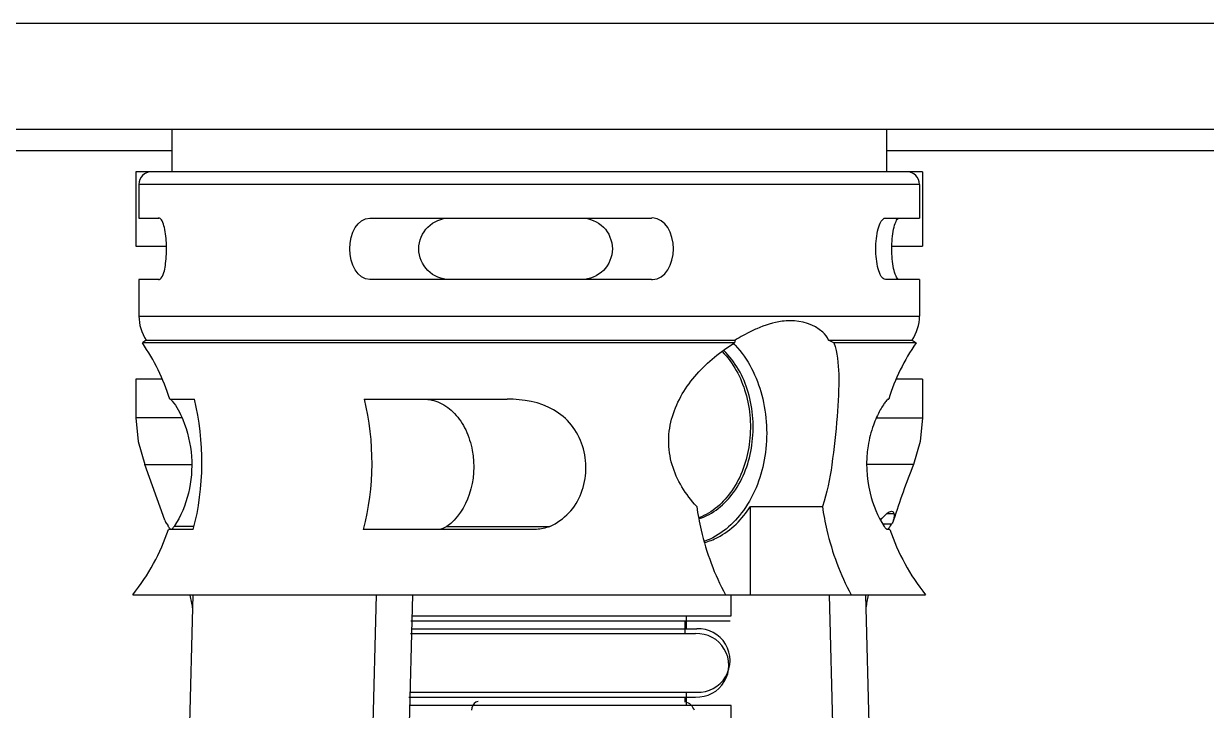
# Model space of a CAD drawing. Header units: millimetres. Extents: x 10297564 to 11610295, y -9287743 to -8409454.
# Drawn here: x 10537453 to 10538014, y -9102636 to -9102310 of the extents above; entities that cross this region are included whole.
import ezdxf

# ---------------------------------------------------------------- set-up
doc = ezdxf.new("R2010")
doc.units = ezdxf.units.MM
doc.header["$LTSCALE"] = 100
doc.layers.add('-0', color=7, linetype='Continuous')

# ---------------------------------------------------------------- blocks, each defined once
blk = doc.blocks.new('인버터 외형도')
at = {"layer": '-0', "linetype": 'Continuous'}
for p, q in [((127437.35, 34410.64), (115699.13, 34410.64)), ((127439.49, 34373.01), (115699.13, 34373.01)), ((126286.85, 34373.01), (126286.85, 34357.97)), ((126541.18, 34373.01), (126541.18, 34357.97)), ((126089.71, 34365.49), (126286.85, 34365.49)), ((126541.18, 34365.49), (126738.32, 34365.49)), ((126274.06, 34357.97), (126274.06, 34331.52)), ((126280.36, 34357.97), (126274.07, 34357.97)), ((126548.4, 34357.97), (126279.63, 34357.97)), ((126553.96, 34357.97), (126548.4, 34357.97)), ((126553.97, 34357.97), (126553.97, 34331.52)), ((126552.92, 34353.45), (126275.11, 34353.45)), ((126275.11, 34353.45), (126275.11, 34341.48)), ((126552.92, 34353.45), (126552.92, 34341.48)), ((126275.11, 34341.48), (126282.25, 34341.48)), ((126282.25, 34341.5), (126282.11, 34341.48)), ((126357.26, 34341.48), (126457.56, 34341.48)), ((126457.96, 34341.5), (126457.56, 34341.48)), ((126540.79, 34341.48), (126552.92, 34341.48)), ((126274.06, 34331.52), (126284.93, 34331.52)), ((126543.1, 34331.52), (126553.97, 34331.52)), ((126282.25, 34319.6), (126275.11, 34319.6)), ((126275.11, 34319.6), (126275.11, 34306.58)), ((126282.11, 34319.6), (126282.25, 34319.59)), ((126457.56, 34319.6), (126357.26, 34319.6)), ((126457.56, 34319.6), (126457.96, 34319.59)), ((126552.92, 34319.6), (126540.79, 34319.6)), ((126552.92, 34319.6), (126552.92, 34306.58)), ((126275.11, 34306.58), (126552.92, 34306.58)), ((126277.75, 34298.07), (126276.34, 34297.1)), ((126487.11, 34297.1), (126276.34, 34297.1)), ((126277.75, 34298.07), (126487.33, 34298.07)), ((126520.59, 34298.07), (126550.28, 34298.07)), ((126551.69, 34297.1), (126522.4, 34297.1)), ((126550.28, 34298.07), (126551.69, 34297.1)), ((126283.41, 34284.11), (126274.06, 34284.11)), ((126274.06, 34284.11), (126274.06, 34270.43)), ((126553.97, 34284.11), (126544.62, 34284.11)), ((126553.97, 34284.11), (126553.97, 34270.43)), ((126286.07, 34277.06), (126294.84, 34277.06)), ((126355.26, 34277.06), (126406.22, 34277.06)), ((126541.84, 34277.06), (126541.96, 34277.06)), ((126290.41, 34270.43), (126274.06, 34270.43)), ((126274.06, 34270.43), (126274.86, 34261.95)), ((126537.62, 34270.43), (126553.97, 34270.43)), ((126553.97, 34270.43), (126553.17, 34261.95)), ((126274.86, 34261.95), (126277.25, 34253.77)), ((126553.17, 34261.95), (126550.78, 34253.77)), ((126277.25, 34253.77), (126293.83, 34253.77)), ((126284.31, 34234.02), (126277.25, 34253.77)), ((126550.78, 34253.77), (126534.2, 34253.77)), ((126492.77, 34238.89), (126518.36, 34238.89)), ((126492.77, 34207.48), (126492.77, 34238.89)), ((126541.38, 34236.39), (126543.82, 34236.39)), ((126294.48, 34230.71), (126285.62, 34230.71)), ((126286.2, 34230.85), (126286.28, 34230.72)), ((126294.69, 34231.77), (126287.65, 34231.77)), ((126416.6, 34230.71), (126354.9, 34230.71)), ((126384.71, 34231.77), (126421.36, 34231.77)), ((126539.86, 34232.66), (126543.03, 34232.66)), ((126542.41, 34230.71), (126541.41, 34230.71)), ((126541.83, 34230.85), (126541.74, 34230.72)), ((126272.93, 34207.48), (126555.1, 34207.48)), ((126294.27, 34207.48), (126291.8, 34109.5)), ((126293.35, 34207.49), (126293.38, 34207.32)), ((126357.01, 34103.7), (126359.63, 34207.48)), ((126372.49, 34207.48), (126368.5, 34049.4)), ((126485.95, 34199.95), (126485.95, 34207.48)), ((126524.88, 34049.4), (126520.89, 34207.48)), ((126533.76, 34207.48), (126536.37, 34103.7)), ((126534.68, 34207.49), (126534.65, 34207.32)), ((126372.3, 34199.95), (126485.95, 34199.95)), ((126470, 34195.34), (126470, 34199.95)), ((126371.86, 34198.23), (126485.51, 34198.23)), ((126469.56, 34193.62), (126469.56, 34198.23)), ((126371.75, 34193.62), (126473.24, 34193.62)), ((126372.18, 34195.34), (126473.67, 34195.34)), ((126371.22, 34171.05), (126473.24, 34171.05)), ((126371.66, 34172.77), (126473.67, 34172.77)), ((126469.56, 34169.26), (126469.56, 34171.05)), ((126470, 34168.05), (126470, 34172.77)), ((126485.95, 34168.05), (126371.49, 34168.05)), ((126485.95, 34152.45), (126485.95, 34168.05))]:
    blk.add_line(p, q, dxfattribs=at)
for centre, radius, start, end in [((126279.63, 34353.45), 4.51, 90, 180), ((126548.4, 34353.45), 4.51, 0, 90), ((126282.24, 34340.92), 0.578, 81.006, 88.819), ((126282.24, 34320.17), 0.579, 271.0445, 279.0328), ((126290.16, 34306.58), 15.05, 180, 214.4319), ((126537.87, 34306.58), 15.05, 325.5681, 0), ((126214.31, 34254.58), 75.2, 17.3949, 34.4319), ((126463.65, 34274.14), 32.42, 44.3345, 44.5583), ((126463.4, 34273.9), 32.77, 42.9918, 44.3325), ((126497.28, 34295.38), 10.31, 164.8828, 170.3987), ((126470.35, 34201.57), 108.79, 61.4122, 62.4977), ((126613.72, 34254.58), 75.2, 145.5681, 162.6051), ((126830.73, 34142.6), 301.21, 158.3408, 162.3319), ((126539.55, 34235.34), 4.38, 342.3369, 356.3973), ((126214.31, 34254.58), 75.2, 321.2151, 341.4916), ((126231.03, 34195.71), 65.42, 32.4933, 33.6281), ((126597, 34195.71), 65.42, 146.3719, 147.5067), ((126613.72, 34254.58), 75.2, 198.5084, 218.7849), ((125945.94, 34140.4), 353.83, 10.1524, 10.9019), ((126882.09, 34140.4), 353.83, 169.0981, 169.8476), ((126473.78, 34182.34), 11.29, 267.254, 92.746), ((126474.21, 34184.06), 11.29, 267.254, 92.746), ((126468.51, 34164.96), 4.51, 17.8784, 76.2812)]:
    blk.add_arc(centre, radius, start, end, dxfattribs=at)
for points, knots in [([(126283.16, 34320.29), (126284.11, 34321.75), (126284.77, 34325.81), (126285.12, 34331.72), (126284.56, 34336.97), (126283.63, 34340.09), (126282.81, 34341.41), (126282.33, 34341.49)], [0, 0, 0, 0, 0.237449, 0.535172, 0.821181, 0.933498, 1, 1, 1, 1]), ([(126357.26, 34319.6), (126352.92, 34319.61), (126347.45, 34330.54), (126352.92, 34341.48), (126357.26, 34341.48)], [0, 0, 0, 0, 0.500001, 1, 1, 1, 1]), ([(126385.67, 34319.6), (126382.88, 34319.6), (126377.07, 34321.97), (126373.58, 34330.54), (126377.07, 34339.11), (126382.88, 34341.48), (126385.67, 34341.48)], [0, 0, 0, 0, 0.249888, 0.5, 0.750113, 1, 1, 1, 1]), ([(126432.69, 34341.48), (126435.47, 34341.48), (126441.28, 34339.11), (126444.77, 34330.54), (126441.28, 34321.98), (126435.47, 34319.61), (126432.69, 34319.61)], [0, 0, 0, 0, 0.249886, 0.499995, 0.750107, 1, 1, 1, 1]), ([(126457.96, 34319.59), (126462.37, 34319.61), (126468.39, 34330.54), (126462.37, 34341.47), (126457.96, 34341.5)], [0, 0, 0, 0, 0.499999, 1, 1, 1, 1]), ([(126540.79, 34319.6), (126540.18, 34319.6), (126538.92, 34321.05), (126537.77, 34324.71), (126537.1, 34330.54), (126537.77, 34336.38), (126538.92, 34340.04), (126540.18, 34341.48), (126540.79, 34341.48)], [0, 0, 0, 0, 0.077309, 0.200072, 0.500002, 0.799928, 0.922691, 1, 1, 1, 1]), ([(126545.7, 34319.59), (126545.15, 34319.68), (126544.28, 34321.27), (126543.64, 34323.66), (126543.17, 34327), (126542.97, 34331.65), (126543.34, 34336.31), (126544.28, 34339.82), (126545.15, 34341.4), (126545.7, 34341.49)], [0, 0, 0, 0, 0.072071, 0.194943, 0.343142, 0.500286, 0.80521, 0.928016, 1, 1, 1, 1]), ([(126282.33, 34319.59), (126282.41, 34319.61), (126282.59, 34319.67), (126282.73, 34319.78), (126282.8, 34319.85)], [0, 0, 0, 0, 0.462042, 1, 1, 1, 1]), ([(126282.8, 34319.85), (126282.86, 34319.91), (126282.99, 34320.05), (126283.1, 34320.21), (126283.16, 34320.29)], [0, 0, 0, 0, 0.469649, 1, 1, 1, 1]), ([(126495.04, 34302.12), (126494.41, 34301.84), (126491.77, 34300.6), (126489.24, 34299.17), (126487.33, 34298.07)], [0, 0, 0, 0, 0.239626, 1, 1, 1, 1]), ([(126506.9, 34304.94), (126505.94, 34304.94), (126501.86, 34304.67), (126497.9, 34303.38), (126495.04, 34302.12)], [0, 0, 0, 0, 0.234178, 1, 1, 1, 1]), ([(126520.59, 34298.07), (126520.09, 34299.13), (126516.74, 34303.37), (126510.98, 34304.94), (126506.9, 34304.94)], [0, 0, 0, 0, 0.224012, 1, 1, 1, 1]), ([(126473.63, 34238.89), (126469.7, 34243.08), (126464.89, 34250.77), (126463.23, 34262.34), (126465.07, 34273.94), (126473, 34286.68), (126482.16, 34294.05), (126487.11, 34297.1)], [0, 0, 0, 0, 0.248029, 0.373265, 0.498541, 0.748482, 1, 1, 1, 1]), ([(126522.4, 34297.1), (126523.74, 34293.58), (126524.51, 34284.64), (126523.68, 34270.17), (126522.03, 34254.41), (126520.06, 34243.67), (126518.36, 34238.89)], [0, 0, 0, 0, 0.191849, 0.447273, 0.74148, 1, 1, 1, 1]), ([(126482.67, 34293.97), (126486.65, 34290), (126492.41, 34279.09), (126493.51, 34261.08), (126487.92, 34244.45), (126479.18, 34236.61), (126474.45, 34234.86)], [0, 0, 0, 0, 0.247817, 0.518577, 0.777384, 1, 1, 1, 1]), ([(126474.51, 34234.54), (126479.41, 34236.07), (126488.64, 34243.83), (126494.54, 34260.82), (126493.44, 34279.28), (126487.4, 34290.44), (126483.23, 34294.4)], [0, 0, 0, 0, 0.221414, 0.480371, 0.752173, 1, 1, 1, 1]), ([(126487.37, 34296.24), (126491.93, 34291.34), (126498.41, 34278.24), (126499.31, 34256.91), (126492.37, 34237.41), (126481.91, 34228.39), (126476.31, 34226.44)], [0, 0, 0, 0, 0.249882, 0.520887, 0.778514, 1, 1, 1, 1]), ([(126286.19, 34277.06), (126286.23, 34277.06), (126286.57, 34276.89), (126286.78, 34276.6), (126286.99, 34276.36)], [0, 0, 0, 0, 0.112408, 1, 1, 1, 1]), ([(126286.99, 34276.36), (126288.61, 34274.43), (126291.85, 34268.04), (126295.52, 34252.82), (126292.38, 34238.87), (126287.65, 34231.77)], [0, 0, 0, 0, 0.161804, 0.45187, 1, 1, 1, 1]), ([(126376.42, 34277.06), (126378.41, 34277.06), (126382.58, 34276.08), (126387.86, 34272.04), (126391.81, 34266.05), (126394.84, 34256.28), (126394.15, 34243.43), (126388.5, 34234.45), (126384.71, 34231.77)], [0, 0, 0, 0, 0.10526, 0.21859, 0.343601, 0.478661, 0.754461, 1, 1, 1, 1]), ([(126421.36, 34231.77), (126423.88, 34232.93), (126428.57, 34236.19), (126433.07, 34243.5), (126434.65, 34251.96), (126433.49, 34260.5), (126429.5, 34268.16), (126420.69, 34275.55), (126411.85, 34277.06), (126406.22, 34277.06)], [0, 0, 0, 0, 0.123594, 0.247031, 0.373032, 0.499836, 0.624766, 0.748898, 1, 1, 1, 1]), ([(126541.84, 34277.06), (126541.71, 34277.06), (126541.37, 34276.72), (126540.79, 34276.09), (126539.92, 34274.85), (126538.29, 34272.16), (126536.16, 34267.34), (126533.64, 34257.49), (126534.19, 34244.71), (126538, 34235.34), (126540.38, 34231.77)], [0, 0, 0, 0, 0.007881, 0.026284, 0.056769, 0.100146, 0.223472, 0.38288, 0.731975, 1, 1, 1, 1]), ([(126473.63, 34238.89), (126474.04, 34236.05), (126476.1, 34225.19), (126479.94, 34214.63), (126483.88, 34207.48)], [0, 0, 0, 0, 0.260426, 1, 1, 1, 1]), ([(126476.45, 34226.02), (126478.05, 34226.46), (126484.61, 34229.08), (126489.86, 34234.39), (126492.77, 34238.89)], [0, 0, 0, 0, 0.235652, 1, 1, 1, 1]), ([(126518.36, 34238.89), (126518.78, 34236.05), (126520.83, 34225.19), (126524.67, 34214.63), (126528.61, 34207.48)], [0, 0, 0, 0, 0.260426, 1, 1, 1, 1]), ([(126539.1, 34234.02), (126539.8, 34234.9), (126540.9, 34236.13), (126542.43, 34237.18), (126543.01, 34237.18)], [0, 0, 0, 0, 0.661641, 1, 1, 1, 1]), ([(126286.62, 34230.71), (126286.69, 34230.74), (126287.11, 34231.01), (126287.41, 34231.42), (126287.65, 34231.77)], [0, 0, 0, 0, 0.153665, 1, 1, 1, 1]), ([(126541.41, 34230.71), (126541.34, 34230.74), (126540.92, 34231.01), (126540.62, 34231.42), (126540.38, 34231.77)], [0, 0, 0, 0, 0.153665, 1, 1, 1, 1]), ([(126395.83, 34169.47), (126395.57, 34169.47), (126394.19, 34169.02), (126393.65, 34167.44), (126393.45, 34166.35)], [0, 0, 0, 0, 0.19242, 1, 1, 1, 1])]:
    blk.add_open_spline(points, degree=3, knots=knots, dxfattribs=at)
for points in [[(126294.48, 34230.71), (126298.45, 34245.64), (126298.57, 34262.07), (126294.84, 34277.06)], [(126355.26, 34277.06), (126358.99, 34262.07), (126358.87, 34245.64), (126354.9, 34230.71)], [(126284.31, 34234.02), (126284.46, 34233.53), (126284.7, 34233.07), (126285, 34232.66)], [(126543.01, 34237.18), (126543.39, 34237.18), (126543.74, 34236.75), (126543.82, 34236.39)], [(126543.72, 34234.02), (126543.57, 34233.53), (126543.33, 34233.07), (126543.03, 34232.66)], [(126543.82, 34236.39), (126543.91, 34235.95), (126543.95, 34235.51), (126543.92, 34235.07)], [(126285, 34232.66), (126285.17, 34232.42), (126285.33, 34232.18), (126285.5, 34231.94)], [(126384.71, 34231.77), (126383.86, 34231.2), (126382.84, 34230.81), (126381.82, 34230.71)], [(126421.36, 34231.77), (126419.87, 34231.13), (126418.23, 34230.8), (126416.6, 34230.71)], [(126543.03, 34232.66), (126542.86, 34232.42), (126542.7, 34232.18), (126542.53, 34231.94)]]:
    blk.add_open_spline(points, degree=3, dxfattribs=at)

msp = doc.modelspace()

# ---------------------------------------------------------------- block references
at = {"xscale": 1.333333333333333, "yscale": 1.333333333333333, "zscale": 1.333333333333333}
msp.add_blockref('인버터 외형도', (10369140.57, -9148190.99), dxfattribs=at)

doc.saveas('drawing.dxf')
